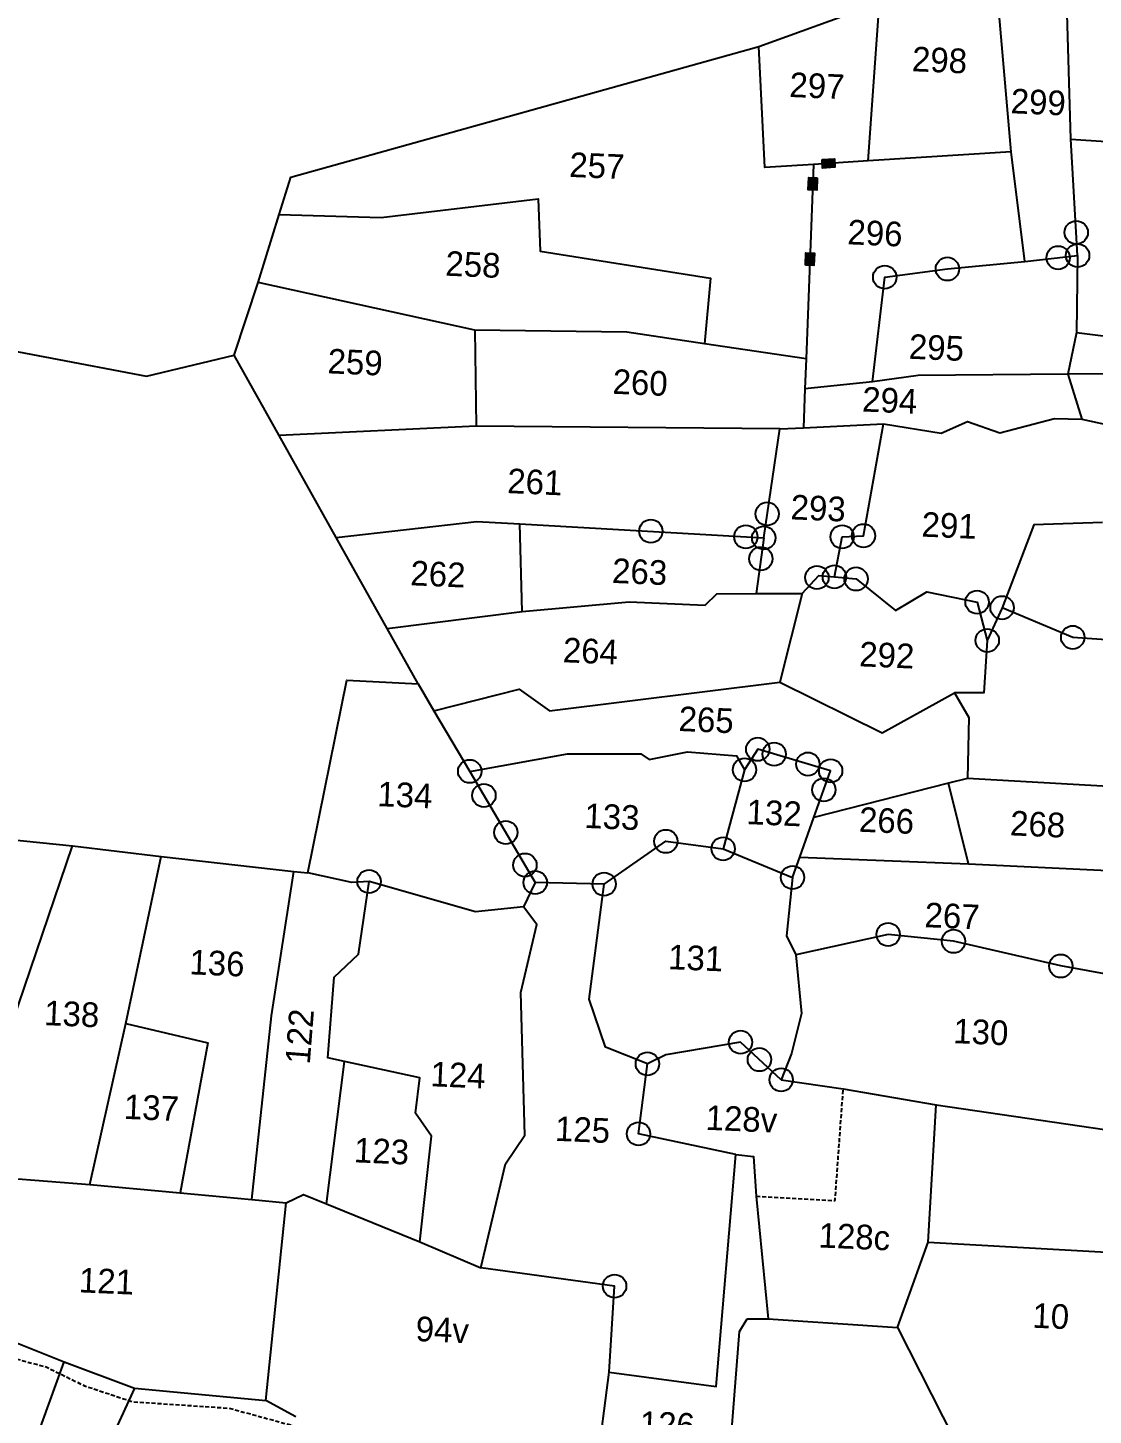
# Model space of a CAD drawing. Header units: feet. Extents: x 706 to 277341, y 6 to 2080556.
# Drawn here: x 275887 to 276277, y 2079427 to 2079936 of the extents above; entities that cross this region are included whole.
import ezdxf
from ezdxf.enums import TextEntityAlignment as Align

# ---------------------------------------------------------------- set-up
doc = ezdxf.new("R2010")
doc.units = ezdxf.units.FT
doc.header["$LTSCALE"] = 0.3
doc.header["$MEASUREMENT"] = 0
doc.linetypes.add('DASHED', pattern=[0.75, 0.5, -0.25])
for name, color, linetype in [('LINE_FOOTPATH', 1, 'DASHED'), ('POLY_PARCEL', 6, 'Continuous'), ('POLY_SUBPARCEL', 6, 'DASHED'), ('SYM_STONE', 1, 'Continuous'), ('TEXT_PARCEL', 7, 'Continuous')]:
    doc.layers.add(name, color=color, linetype=linetype)
doc.styles.add('TEXT_MAP', font='')
doc.styles.get('TEXT_MAP').set_extended_font_data('Kruti Dev 050')

# ---------------------------------------------------------------- blocks, each defined once
blk = doc.blocks.new('STONE')
blk.add_circle((0, 0), 0.851)
blk = doc.blocks.new('STONESQUAREFILLED')
blk.add_hatch(color=256).paths.add_polyline_path([(0.7, -0.48), (0.7, 0.48), (-0.7, 0.48), (-0.7, -0.48)])
blk.add_lwpolyline([(-0.7, 0.48), (0.7, 0.48), (0.7, -0.48), (-0.7, -0.48)], close=True)
blk = doc.blocks.new('KSYB')
at = {"layer": 'LINE_FOOTPATH', "ltscale": 10, "flags": 128}
blk.add_lwpolyline([(275486.07, 2079425.92), (275532.52, 2079447.71), (275556.88, 2079456.02), (275579.58, 2079460.86), (275626.51, 2079476.98), (275663.28, 2079462.7), (275728.61, 2079447.43), (275761.63, 2079437.62), (275761.71, 2079415.09), (275802.87, 2079402.4), (275819.32, 2079401.82), (275836.12, 2079436.32), (275882.75, 2079424.29), (275897.24, 2079417.29), (275915.23, 2079411.46), (275951.56, 2079409.33), (275979.9, 2079401.84), (276033.52, 2079398.67), (276056.84, 2079396.56), (276073.29, 2079389.44), (276079.95, 2079384.01), (276114.93, 2079380.62), (276135.6, 2079376.87), (276141.43, 2079370.17), (276166.06, 2079368.01), (276182.37, 2079363.55), (276198.29, 2079360.39), (276213.87, 2079359.85), (276231.86, 2079366.15), (276244.38, 2079358.75), (276281.36, 2079350.53), (276300.54, 2079341.2), (276320.98, 2079338.94)], dxfattribs=at)
at = {"layer": 'POLY_PARCEL'}
for points in [[(276264.75, 2079889.14), (276262.02, 2079962)], [(276242.34, 2079884.15), (276235.53, 2079956.32)], [(276147.05, 2079923.09), (276189.96, 2079938.86)], [(276188.53, 2079880.32), (276192.17, 2079936.42), (276189.96, 2079938.86)], [(275967.12, 2079858.44), (275971.38, 2079872.56), (276146.19, 2079922.77), (276147.05, 2079923.09)], [(276167.98, 2079878.86), (276149.68, 2079877.56), (276147.05, 2079923.09)], [(276264.75, 2079889.14), (276312.32, 2079886.32), (276304.4, 2079875.1), (276302.37, 2079853.11), (276330.15, 2079851.08), (276325.99, 2079829.45)], [(276267.62, 2079845.35), (276264.75, 2079889.14)], [(276188.53, 2079880.32), (276167.98, 2079878.86)], [(276242.34, 2079884.15), (276188.53, 2079880.32)], [(276247.75, 2079842.95), (276242.34, 2079884.15)], [(276167.98, 2079878.86), (276165.76, 2079805.64)], [(275967.12, 2079858.44), (276005.48, 2079857.57), (276064.49, 2079865.13), (276065.44, 2079845.47), (276129.51, 2079835.73), (276127.47, 2079811.06)], [(275959.4, 2079832.86), (275967.12, 2079858.44)], [(276247.75, 2079842.95), (276267.62, 2079845.35)], [(276267.62, 2079845.35), (276267.46, 2079816.42)], [(276190.84, 2079797.22), (276195.1, 2079836.62), (276218.66, 2079839.9)], [(276218.66, 2079839.9), (276247.75, 2079842.95)], [(275950.49, 2079805.36), (275959.4, 2079832.86)], [(276041.08, 2079815.47), (275959.4, 2079832.86)], [(276267.46, 2079816.42), (276301.61, 2079812.38), (276305.16, 2079828.45), (276325.99, 2079829.45)], [(275744.9, 2079802.01), (275802.58, 2079818.19), (275917.63, 2079797.25), (275950.49, 2079805.36)], [(276041.08, 2079815.47), (276041.74, 2079779.45)], [(276127.47, 2079811.06), (276098.26, 2079815.2), (276041.08, 2079815.47)], [(276267.46, 2079816.42), (276264.33, 2079800.71)], [(276165.76, 2079805.64), (276127.47, 2079811.06)], [(275967.64, 2079775.3), (275950.49, 2079805.36)], [(276165.76, 2079805.64), (276165.42, 2079794.39)], [(276190.84, 2079797.22), (276165.42, 2079794.39)], [(276264.33, 2079800.71), (276207.97, 2079799.79), (276190.84, 2079797.22)], [(276326.25, 2079787.3), (276300.62, 2079789.34), (276300.16, 2079801.2), (276264.33, 2079800.71)], [(276264.33, 2079800.71), (276269.63, 2079783.81)], [(276165.42, 2079794.39), (276164.97, 2079779.7)], [(276164.97, 2079779.7), (276195.11, 2079781.4)], [(276177.03, 2079723.74), (276179.84, 2079738.85), (276187.87, 2079739.32), (276195.11, 2079781.4)], [(276195.11, 2079781.4), (276216.8, 2079778.14), (276226.73, 2079782.55), (276238.86, 2079778.37), (276259.36, 2079783.92), (276269.63, 2079783.81)], [(276269.63, 2079783.81), (276282.32, 2079781.12)], [(276041.74, 2079779.45), (275967.64, 2079775.3)], [(276156.02, 2079779.22), (276041.74, 2079779.45)], [(276150.33, 2079738.21), (276156.02, 2079779.22)], [(276156.02, 2079779.22), (276164.97, 2079779.7)], [(275989.45, 2079737.09), (275967.64, 2079775.3)], [(276277.8, 2079744.95), (276251.95, 2079743.85), (276240.2, 2079712.63)], [(275989.45, 2079737.09), (276042.37, 2079743.54), (276058.52, 2079742.75)], [(276059.67, 2079709.86), (276058.52, 2079742.75)], [(276058.52, 2079742.75), (276150.33, 2079738.21)], [(276008.85, 2079703.09), (275989.45, 2079737.09)], [(276150.33, 2079738.21), (276147.6, 2079717.26)], [(276164.96, 2079717.46), (276171.21, 2079724.26), (276177.03, 2079723.74)], [(276177.03, 2079723.74), (276185.2, 2079723.02), (276200.08, 2079711.23), (276211.86, 2079718.33), (276230.78, 2079714.67), (276234.76, 2079700.29)], [(276059.67, 2079709.86), (276099.91, 2079713.72), (276128.45, 2079712.73), (276132.86, 2079717.08), (276147.6, 2079717.26)], [(276147.6, 2079717.26), (276164.96, 2079717.46)], [(276164.96, 2079717.46), (276156.84, 2079684.03)], [(276008.85, 2079703.09), (276059.67, 2079709.86)], [(276240.2, 2079712.63), (276234.76, 2079700.29)], [(276313.66, 2079698.79), (276266.89, 2079701.67), (276240.2, 2079712.63)], [(276020.69, 2079682.35), (276008.85, 2079703.09)], [(276234.76, 2079700.29), (276233.55, 2079680.56), (276222.53, 2079680.43)], [(275979.75, 2079610.96), (275993.83, 2079683.54), (276020.69, 2079682.35)], [(276020.69, 2079682.35), (276026.68, 2079672.16)], [(276026.68, 2079672.16), (276058.72, 2079680.57), (276070.28, 2079672.52), (276156.84, 2079684.03)], [(276156.84, 2079684.03), (276195.48, 2079665.28), (276222.53, 2079680.43)], [(276222.53, 2079680.43), (276227.98, 2079671.22), (276227.69, 2079648.34)], [(276026.68, 2079672.16), (276040.38, 2079649.55)], [(276040.38, 2079649.55), (276077.11, 2079656.38), (276104.69, 2079656.67), (276107.88, 2079654.56), (276122.27, 2079657.56), (276140.77, 2079656.16), (276143.79, 2079650.93)], [(276170.03, 2079633.14), (276176.19, 2079650.79), (276148.69, 2079658.69), (276143.79, 2079650.93)], [(276143.79, 2079650.93), (276135.94, 2079621.15)], [(276040.38, 2079649.55), (276065.36, 2079607.93)], [(276220.56, 2079646.45), (276170.03, 2079633.14)], [(276227.69, 2079648.34), (276220.56, 2079646.45)], [(276228.36, 2079616.15), (276220.56, 2079646.45)], [(276285.13, 2079645.49), (276227.69, 2079648.34)], [(276164.83, 2079618.21), (276170.03, 2079633.14)], [(275793.04, 2079614.64), (275793.04, 2079614.64), (275804.88, 2079628.43), (275891.15, 2079620.35)], [(275863.56, 2079497.86), (275864.7, 2079540.37), (275891.15, 2079620.35)], [(275891.15, 2079620.35), (275924.56, 2079616.64)], [(276091.27, 2079607.52), (276114.36, 2079623.79), (276135.94, 2079621.15)], [(276135.94, 2079621.15), (276162.16, 2079610.57)], [(275911.7, 2079553.66), (275924.56, 2079616.64)], [(275924.56, 2079616.64), (275974.54, 2079611.41)], [(276162.16, 2079610.57), (276164.83, 2079618.21)], [(276164.83, 2079618.21), (276228.36, 2079616.15)], [(276228.36, 2079616.15), (276283.37, 2079614)], [(275959.64, 2079487.82), (275966.48, 2079556.95), (275974.54, 2079611.41)], [(275974.54, 2079611.41), (275979.75, 2079610.96)], [(276002.81, 2079607.8), (275996.32, 2079607.35), (275979.75, 2079610.96)], [(276162.16, 2079610.57), (276160.01, 2079588.56), (276163.57, 2079581.53)], [(275994.09, 2079540.03), (275987.8, 2079541.36), (275990, 2079571.68), (275999.05, 2079580.48), (276002.81, 2079607.8)], [(276061.01, 2079598.68), (276042.99, 2079596.75), (276002.81, 2079607.8)], [(276065.36, 2079607.93), (276061.01, 2079598.68)], [(276091.27, 2079607.52), (276065.36, 2079607.93)], [(276108.08, 2079540.03), (276092.29, 2079546.24), (276085.96, 2079564.23), (276091.27, 2079607.52)], [(276045.99, 2079462.85), (276054.96, 2079502.06), (276062.18, 2079512.83), (276060.25, 2079566.47), (276066.09, 2079592.1), (276061.01, 2079598.68)], [(276283.96, 2079574.47), (276263.34, 2079578.04), (276222.93, 2079587.01), (276198.28, 2079589.41), (276163.57, 2079581.53)], [(276163.57, 2079581.53), (276165.9, 2079559.37), (276162.27, 2079544.31), (276158.47, 2079534.43)], [(276216.86, 2079525.49), (276290.54, 2079515.18), (276306.79, 2079565.35)], [(275898.59, 2079493.09), (275911.7, 2079553.66)], [(275911.7, 2079553.66), (275942.65, 2079546.71), (275932.65, 2079490.15)], [(276158.47, 2079534.43), (276143.07, 2079548.43), (276114.93, 2079543.54), (276108.08, 2079540.03)], [(275987.73, 2079486.46), (275994.09, 2079540.03)], [(276022.96, 2079472.41), (276027.09, 2079512.25), (276020.92, 2079520.82), (276022.53, 2079534.06), (275994.09, 2079540.03)], [(276141.65, 2079506.21), (276104.96, 2079513.68), (276108.08, 2079540.03)], [(276158.47, 2079534.43), (276181.84, 2079531.2)], [(276181.84, 2079531.2), (276216.86, 2079525.49)], [(276214.27, 2079473.72), (276216.86, 2079525.49)], [(276094.64, 2079423.97), (276134.95, 2079418.92), (276141.65, 2079506.21)], [(276141.65, 2079506.21), (276148.24, 2079505.44), (276149.44, 2079490.55)], [(276214.27, 2079473.72), (276297.17, 2079469.82), (276300.79, 2079503.38), (276359.76, 2079491.31)], [(275863.56, 2079497.86), (275866.73, 2079495.34), (275898.59, 2079493.09)], [(275898.59, 2079493.09), (275932.65, 2079490.15)], [(275932.65, 2079490.15), (275959.64, 2079487.82)], [(275972.51, 2079486.71), (275979.08, 2079489.9), (275987.73, 2079486.46)], [(276149.44, 2079490.55), (276154.22, 2079444.48)], [(275959.64, 2079487.82), (275972.51, 2079486.71)], [(275965.51, 2079412.36), (275972.51, 2079486.71)], [(275987.73, 2079486.46), (276022.96, 2079472.41)], [(276202.96, 2079441.57), (276214.27, 2079473.72)], [(276022.96, 2079472.41), (276045.99, 2079462.85)], [(276094.64, 2079423.97), (276096.39, 2079456.34), (276045.99, 2079462.85)], [(276138.81, 2079374.09), (276143.55, 2079439.58), (276146.41, 2079444.37)], [(276146.41, 2079444.37), (276154.22, 2079444.48)], [(276154.22, 2079444.48), (276202.96, 2079441.57)], [(276202.96, 2079441.57), (276228.95, 2079391.44), (276233.29, 2079389.13)], [(275854.07, 2079435.52), (275865.54, 2079435.57), (275889.53, 2079426.28)], [(275868.34, 2079366.48), (275889.53, 2079426.28)], [(275889.53, 2079426.28), (275915.97, 2079416.55)], [(276090.21, 2079388.09), (276094.64, 2079423.97)], [(275915.97, 2079416.55), (275889.09, 2079356.87)], [(275915.97, 2079416.55), (275965.51, 2079412.36)], [(275976.84, 2079406.26), (275965.51, 2079412.36)]]:
    blk.add_lwpolyline(points, dxfattribs=at)
at = {"layer": 'POLY_SUBPARCEL', "ltscale": 10, "flags": 128}
blk.add_lwpolyline([(276149.44, 2079490.55), (276179.09, 2079489.17), (276181.84, 2079531.2)], dxfattribs=at)
at = {"layer": 'SYM_STONE'}
for name, p, xscale, yscale, zscale, rotation in [('STONESQUAREFILLED', (276173.61, 2079879.26), 3.325989544974907, 3.325989544974907, 3.325989544974907, 4.063455816710201), ('STONESQUAREFILLED', (276167.76, 2079871.54), 3.325989544974906, 3.325989544974906, 3.325989544974906, 268.2588775204628), ('STONE', (276267.05, 2079854), 5.151780583914045, 5.151780583914045, 5.151780583914045, 358.0020357429324), ('STONE', (276260.29, 2079844.46), 5.151780583914045, 5.151780583914045, 5.151780583914045, 358.0020357429324), ('STONE', (276267.62, 2079845.35), 5.151780583914045, 5.151780583914045, 5.151780583914045, 358.0020357429324), ('STONESQUAREFILLED', (276166.9, 2079843.15), 3.325989544974907, 3.325989544974907, 3.325989544974907, 88.25887752046259), ('STONE', (276218.66, 2079839.9), 5.151780583914045, 5.151780583914045, 5.151780583914045, 358.0020357429324), ('STONE', (276195.1, 2079836.62), 5.151780583914045, 5.151780583914045, 5.151780583914045, 358.0020357429324), ('STONE', (276151.56, 2079747.24), 5.151780583914045, 5.151780583914045, 5.151780583914045, 358.0020357429324), ('STONE', (276107.83, 2079740.4), 5.151780583914045, 5.151780583914045, 5.151780583914045, 358.0020357429324), ('STONE', (276143.59, 2079738.56), 5.151780583914045, 5.151780583914045, 5.151780583914045, 358.0020357429324), ('STONE', (276150.33, 2079738.21), 5.151780583914045, 5.151780583914045, 5.151780583914045, 358.0020357429324), ('STONE', (276179.84, 2079738.85), 5.151780583914045, 5.151780583914045, 5.151780583914045, 358.0020357429324), ('STONE', (276187.87, 2079739.32), 5.151780583914045, 5.151780583914045, 5.151780583914045, 358.0020357429324), ('STONE', (276149.29, 2079730.37), 5.151780583914045, 5.151780583914045, 5.151780583914045, 358.0020357429324), ('STONE', (276170.47, 2079723.45), 5.151780583914045, 5.151780583914045, 5.151780583914045, 358.0020357429324), ('STONE', (276177.03, 2079723.74), 5.151780583914045, 5.151780583914045, 5.151780583914045, 358.0020357429324), ('STONE', (276185.2, 2079723.02), 5.151780583914045, 5.151780583914045, 5.151780583914045, 358.0020357429324), ('STONE', (276230.78, 2079714.67), 5.151780583914045, 5.151780583914045, 5.151780583914045, 358.0020357429324), ('STONE', (276240.2, 2079712.63), 5.151780583914045, 5.151780583914045, 5.151780583914045, 358.0020357429324), ('STONE', (276234.76, 2079700.29), 5.151780583914045, 5.151780583914045, 5.151780583914045, 358.0020357429324), ('STONE', (276266.89, 2079701.67), 5.151780583914045, 5.151780583914045, 5.151780583914045, 358.0020357429324), ('STONE', (276148.69, 2079658.69), 5.151780583914045, 5.151780583914045, 5.151780583914045, 358.0020357429324), ('STONE', (276154.88, 2079656.91), 5.151780583914045, 5.151780583914045, 5.151780583914045, 358.0020357429324), ('STONE', (276167.61, 2079653.26), 5.151780583914045, 5.151780583914045, 5.151780583914045, 358.0020357429324), ('STONE', (276040.38, 2079649.55), 5.151780583914045, 5.151780583914045, 5.151780583914045, 358.0020357429324), ('STONE', (276143.79, 2079650.93), 5.151780583914045, 5.151780583914045, 5.151780583914045, 358.0020357429324), ('STONE', (276176.19, 2079650.79), 5.151780583914045, 5.151780583914045, 5.151780583914045, 358.0020357429324), ('STONE', (276045.81, 2079640.51), 5.151780583914045, 5.151780583914045, 5.151780583914045, 358.0020357429324), ('STONE', (276173.69, 2079643.63), 5.151780583914045, 5.151780583914045, 5.151780583914045, 358.0020357429324), ('STONE', (276054.12, 2079626.66), 5.151780583914045, 5.151780583914045, 5.151780583914045, 358.0020357429324), ('STONE', (276114.36, 2079623.79), 5.151780583914045, 5.151780583914045, 5.151780583914045, 358.0020357429324), ('STONE', (276135.94, 2079621.15), 5.151780583914045, 5.151780583914045, 5.151780583914045, 358.0020357429324), ('STONE', (276061.44, 2079614.47), 5.151780583914045, 5.151780583914045, 5.151780583914045, 358.0020357429324), ('STONE', (276162.16, 2079610.57), 5.151780583914045, 5.151780583914045, 5.151780583914045, 358.0020357429324), ('STONE', (276002.81, 2079607.8), 5.151780583914045, 5.151780583914045, 5.151780583914045, 358.0020357429324), ('STONE', (276065.36, 2079607.93), 5.151780583914045, 5.151780583914045, 5.151780583914045, 358.0020357429324), ('STONE', (276091.27, 2079607.52), 5.151780583914045, 5.151780583914045, 5.151780583914045, 358.0020357429324), ('STONE', (276198.28, 2079589.41), 5.151780583914045, 5.151780583914045, 5.151780583914045, 358.0020357429324), ('STONE', (276222.93, 2079587.01), 5.151780583914045, 5.151780583914045, 5.151780583914045, 358.0020357429324), ('STONE', (276263.34, 2079578.04), 5.151780583914045, 5.151780583914045, 5.151780583914045, 358.0020357429324), ('STONE', (276143.07, 2079548.43), 5.151780583914045, 5.151780583914045, 5.151780583914045, 358.0020357429324), ('STONE', (276150.2, 2079541.95), 5.151780583914045, 5.151780583914045, 5.151780583914045, 358.0020357429324), ('STONE', (276108.08, 2079540.03), 5.151780583914045, 5.151780583914045, 5.151780583914045, 358.0020357429324), ('STONE', (276158.47, 2079534.43), 5.151780583914045, 5.151780583914045, 5.151780583914045, 358.0020357429324), ('STONE', (276104.96, 2079513.68), 5.151780583914045, 5.151780583914045, 5.151780583914045, 358.0020357429324), ('STONE', (276096.39, 2079456.34), 5.151780583914045, 5.151780583914045, 5.151780583914045, 358.0020357429324)]:
    blk.add_blockref(name, p, dxfattribs=dict(at, xscale=xscale, yscale=yscale, zscale=zscale, rotation=rotation))
at = {"layer": 'TEXT_PARCEL', "style": 'TEXT_MAP'}
for s, rotation, p in [('298', 358.002, (276215.12, 2079918.46)), ('297', 358.002, (276169.08, 2079908.43)), ('299', 358.002, (276252.39, 2079902.94)), ('257', 358.002, (276086.49, 2079877.72)), ('296', 358.002, (276191.35, 2079853.18)), ('258', 358.002, (276040.17, 2079840.21)), ('295', 358.002, (276214.78, 2079810.31)), ('259', 358.002, (275996.1, 2079803.13)), ('260', 358.002, (276103.4, 2079796.28)), ('294', 358.002, (276197.37, 2079790.33)), ('261', 358.002, (276064.06, 2079758.61)), ('293', 358.002, (276170.75, 2079749.56)), ('291', 358.002, (276220.07, 2079743.44)), ('262', 358.002, (276027.87, 2079723.65)), ('263', 358.002, (276103.76, 2079725.13)), ('264', 358.002, (276085.46, 2079695.14)), ('292', 358.002, (276197, 2079694.47)), ('265', 358.002, (276129.23, 2079669.62)), ('134', 358.002, (276016.07, 2079640.49)), ('133', 358.002, (276094.03, 2079632.9)), ('132', 358.002, (276155.05, 2079634.8)), ('266', 358.002, (276197.39, 2079632.25)), ('268', 358.002, (276254.26, 2079631.32)), ('267', 358.002, (276222.33, 2079596.54)), ('131', 358.002, (276125.96, 2079580.02)), ('136', 358.002, (275945.86, 2079576.68)), ('138', 358.002, (275891.35, 2079557.16)), ('122', 85.9996, (275977.06, 2079549.33)), ('130', 358.002, (276233.48, 2079553.01)), ('124', 358.002, (276036.89, 2079535.34)), ('137', 358.002, (275921.6, 2079522.12)), ('125', 358.002, (276083.89, 2079515.11)), ('128v', 358.002, (276143.64, 2079519.59)), ('123', 358.002, (276008.3, 2079506.44)), ('128c', 358.002, (276186.48, 2079475.65)), ('121', 358.002, (275905.18, 2079456.8)), ('10', 358.002, (276260.61, 2079446.31)), ('94v', 358.002, (276031.69, 2079439.41)), ('126', 358.002, (276116.59, 2079404.42))]:
    blk.add_text(s, height=9.273, rotation=rotation, dxfattribs=at).set_placement(p, align=Align.MIDDLE)

msp = doc.modelspace()

# ---------------------------------------------------------------- block references
at = {"xscale": 0.9749181663385333, "yscale": 0.9749181663385333, "zscale": 0.9749181663385333, "rotation": 359.5592678696223}
msp.add_blockref('KSYB', (-8655.86, 54305.56), dxfattribs=at)

doc.saveas('drawing.dxf')
